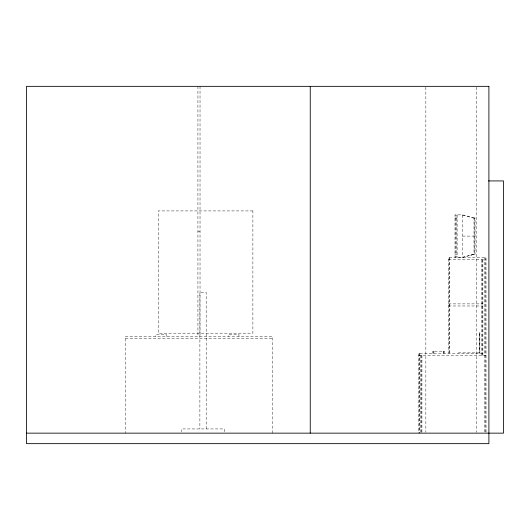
<?xml version="1.0" encoding="UTF-8"?>
<svg xmlns="http://www.w3.org/2000/svg" width="530" height="530" viewBox="0 0 530 530"><rect width="100%" height="100%" fill="white"/><g stroke="black" fill="none" stroke-linecap="round" stroke-linejoin="round"><path stroke-width="0.4" stroke-dasharray="2.65 1.99" d="M470.534 255.228L474.516 254.181L462.564 257.328L454.998 257.328L454.998 214.849L462.564 214.849L474.516 218.002M454.998 215.895L457.105 215.895M454.998 218.002L457.105 218.002M197.928 231.371L200.029 231.371M462.564 236.089L474.516 236.089M454.998 254.175L457.105 254.175M454.998 256.275L457.105 256.275M448.506 259.746L486.043 259.746M448.506 303.882L482.89 303.882M448.506 305.982L482.89 305.982M479.451 333.31L479.451 352.225M125.411 338.564L272.539 338.564M479.451 352.854L458.43 352.854L458.43 353.278M482.89 353.278L418.554 353.278L418.554 433.149M418.554 355.378L486.043 355.378M462.564 215.153L474.516 218.307M486.043 432.321L486.023 257.646L448.506 257.646L448.506 353.278M485.387 257.646L485.387 432.321M484.764 257.646L484.764 432.321M482.876 259.746L482.89 355.378M482.234 259.746L482.234 355.378M481.611 259.746L481.611 355.378M479.869 353.278L479.869 332.257L479.451 332.257L479.451 353.278M476.291 87.172L476.291 432.321M474.516 218.009L474.516 254.201L462.564 257.361L462.564 214.849M457.105 214.849L457.105 257.322M456.529 218.002L456.529 254.175M455.475 218.002L455.475 254.175M449.771 257.646L449.771 353.278M449.129 257.646L449.129 353.278M444.418 353.278L444.432 351.178L432.646 351.178L432.646 353.278M443.782 351.178L443.776 353.278M443.153 351.178L443.153 353.278M433.904 351.178L433.904 353.278M433.275 351.178L433.268 353.278M425.848 87.172L425.848 432.321M421.94 355.378L421.92 433.149M421.284 355.378L421.284 433.149M420.654 355.378L420.654 433.149M419.833 353.278L419.833 433.149M419.177 353.278L419.177 433.149M272.539 433.149L272.539 336.464L125.411 336.464L125.411 433.149M238.964 336.464L238.964 334.357L228.456 334.357L228.456 336.464M224.428 431.745L224.428 428.942L181.644 428.942L181.644 431.745M206.183 428.942L206.183 292.322L199.896 292.322L199.883 428.942M200.029 86.344L200.029 336.464M197.928 86.344L197.928 336.464M166.36 336.464L166.36 334.357L155.853 334.357L155.853 336.464M252.889 210.92L158.304 210.92L158.304 333.185L252.889 333.185L252.889 210.92M475.046 218.002L473.999 218.002L473.999 254.168L475.046 254.175L475.046 218.002"/><path stroke-width="0.79" d="M488.527 180.929L503.5 180.929L503.5 433.149L26.5 433.149M310.249 86.344L310.249 433.149M488.899 86.344L26.5 86.344L26.5 443.656L488.899 443.656L488.899 86.344"/></g></svg>
